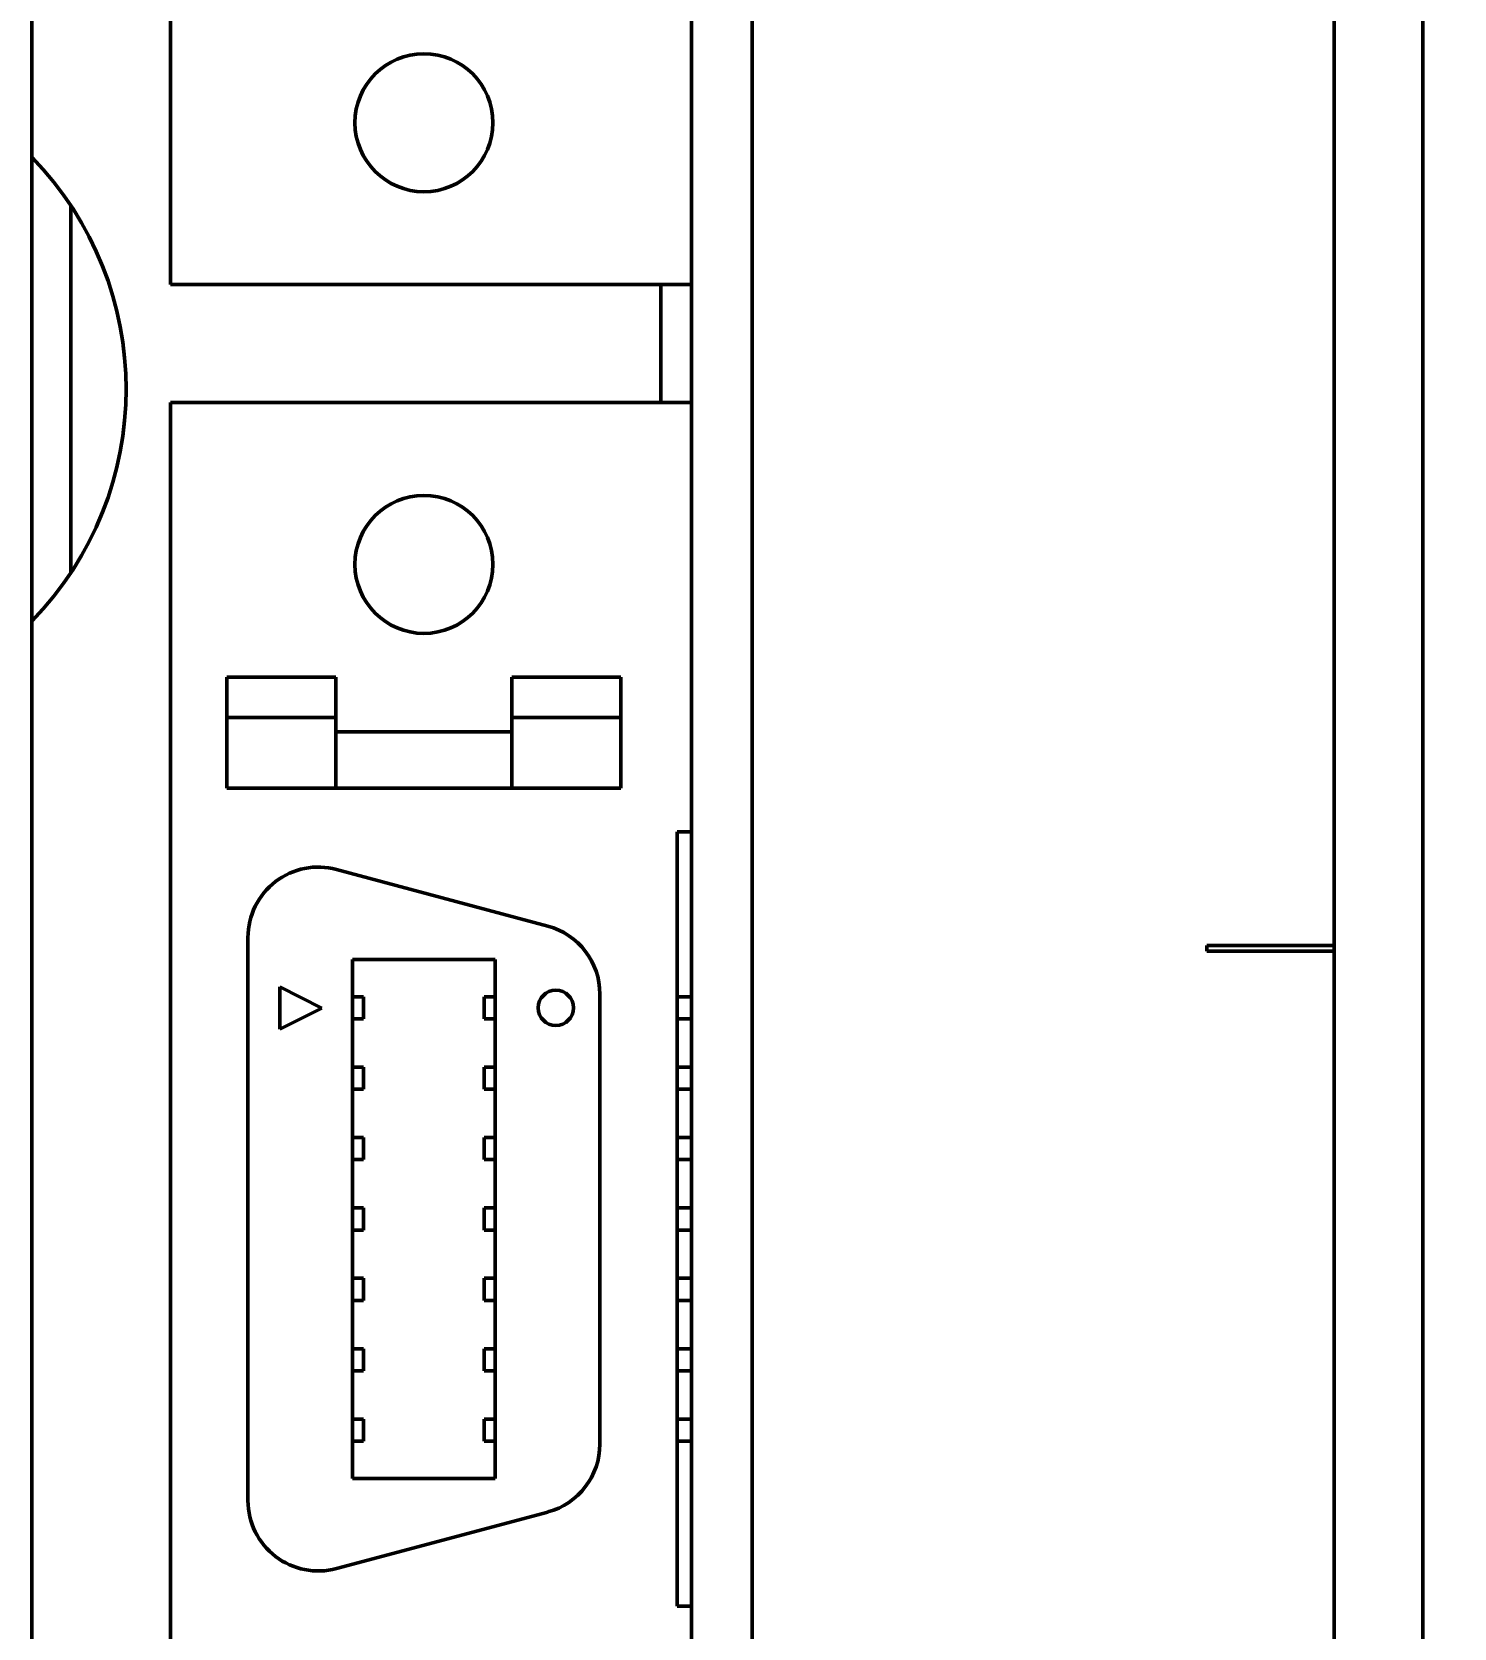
# Model space of a CAD drawing. Header units: millimetres. Extents: x 2121 to 4904, y 892 to 1933.
# Drawn here: x 2489.99 to 2515.65, y 1420.78 to 1449.58 of the extents above; entities that cross this region are included whole.
import ezdxf

# ---------------------------------------------------------------- set-up
doc = ezdxf.new("R2010")
doc.units = ezdxf.units.MM
doc.header["$LTSCALE"] = 1.8
doc.layers.add('외형선(ISO)', color=7, linetype='Continuous', lineweight=50)
doc.layers.add('치수(ISO)', color=7, linetype='Continuous', lineweight=25)
doc.styles.add('주 텍스트 (ISO)', font='')
doc.styles.get('주 텍스트 (ISO)').set_extended_font_data('Tahoma')
doc.dimstyles.new('기본값 (ISO)', dxfattribs={"dimscale": 1.8, "dimtxt": 3.5, "dimasz": 2.5, "dimexe": 3.175, "dimexo": 0, "dimgap": 0.762, "dimtad": 1, "dimrnd": 1e-08, "dimzin": 0, "dimtxsty": '주 텍스트 (ISO)', "dimcen": 0.09, "dimdle": 10, "dimclrd": 256, "dimclre": 256, "dimclrt": 256, "dimazin": 0, "dimtfac": 1.001486, "dimtmove": 0, "dimatfit": 3, "dimfxl": 1, "dimtolj": 1, "dimtzin": 0, "dimlwd": -1, "dimlwe": -1, "dimarcsym": 0})

# ---------------------------------------------------------------- blocks, each defined once
blk = doc.blocks.new('*D747')
at = {"layer": 'Defpoints', "color": 0}
for p in [(2503.341, 1621.494), (2503.941, 1286.494), (2536.504, 1286.494)]:
    blk.add_point(p, dxfattribs=at)
at = {"layer": '치수(ISO)', "color": 7}
for p, q in [((2503.341, 1621.494), (2542.219, 1621.494)), ((2536.504, 1616.994), (2536.504, 1290.994)), ((2503.941, 1286.494), (2542.219, 1286.494))]:
    blk.add_line(p, q, dxfattribs=at)
for points in [[(2537.254, 1616.994), (2535.754, 1616.994), (2536.504, 1621.494)], [(2535.754, 1290.994), (2537.254, 1290.994), (2536.504, 1286.494)]]:
    blk.add_solid(points, dxfattribs=at)
at = {"layer": '치수(ISO)', "color": 7, "insert": (2531.851, 1453.994), "char_height": 6.3, "attachment_point": 5, "rotation": 90, "style": '주 텍스트 (ISO)'}
blk.add_mtext('\\A1;335', dxfattribs=at)

msp = doc.modelspace()

# ---------------------------------------------------------------- linework, layer by layer
at = {"layer": '외형선(ISO)', "color": 7}
for p, q in [((2513.491, 1402.294), (2513.491, 1592.394)), ((2515.091, 1402.294), (2515.091, 1592.394)), ((2502.991, 1517.944), (2502.991, 1411.944)), ((2489.991, 1411.944), (2489.991, 1479.944)), ((2492.493, 1478.294), (2492.493, 1445.02)), ((2501.891, 1445.02), (2501.891, 1452.132)), ((2490.691, 1446.451), (2490.691, 1439.818)), ((2492.493, 1445.02), (2498.353, 1445.02)), ((2498.353, 1445.02), (2501.891, 1445.02)), ((2501.341, 1445.02), (2501.341, 1442.894)), ((2501.891, 1442.894), (2501.891, 1445.02)), ((2492.493, 1442.894), (2501.891, 1442.894)), ((2492.493, 1413.43), (2492.493, 1442.894)), ((2501.891, 1442.894), (2501.891, 1435.147)), ((2495.478, 1437.941), (2493.509, 1437.941)), ((2493.509, 1437.208), (2493.509, 1437.941)), ((2495.478, 1437.208), (2495.478, 1437.941)), ((2498.653, 1437.208), (2498.653, 1437.941)), ((2498.653, 1437.941), (2500.621, 1437.941)), ((2500.621, 1437.941), (2500.621, 1437.208)), ((2493.509, 1437.208), (2495.478, 1437.208)), ((2493.509, 1437.208), (2493.509, 1435.938)), ((2495.478, 1437.208), (2495.478, 1435.938)), ((2500.621, 1437.208), (2498.653, 1437.208)), ((2498.653, 1437.208), (2498.653, 1435.938)), ((2500.621, 1435.938), (2500.621, 1437.208)), ((2495.478, 1436.954), (2498.653, 1436.954)), ((2495.478, 1435.938), (2493.509, 1435.938)), ((2498.653, 1435.938), (2495.478, 1435.938)), ((2500.621, 1435.938), (2498.653, 1435.938)), ((2501.891, 1435.147), (2501.637, 1435.147)), ((2501.637, 1435.147), (2501.637, 1421.177)), ((2501.891, 1421.177), (2501.891, 1435.147)), ((2495.489, 1434.469), (2499.299, 1433.448)), ((2493.89, 1423.082), (2493.89, 1433.242)), ((2511.191, 1432.994), (2511.191, 1433.094)), ((2511.191, 1433.094), (2511.791, 1433.094)), ((2513.491, 1432.994), (2511.191, 1432.994)), ((2511.791, 1433.094), (2513.491, 1433.094)), ((2513.491, 1432.994), (2513.491, 1401.794)), ((2495.778, 1423.481), (2495.778, 1432.844)), ((2495.778, 1432.844), (2498.353, 1432.844)), ((2498.353, 1432.844), (2498.353, 1423.481)), ((2494.463, 1432.349), (2495.225, 1431.968)), ((2494.463, 1431.587), (2494.463, 1432.349)), ((2495.778, 1432.172), (2495.977, 1432.172)), ((2495.977, 1431.773), (2495.977, 1432.172)), ((2498.154, 1432.172), (2498.154, 1431.773)), ((2498.353, 1432.172), (2498.154, 1432.172)), ((2500.24, 1432.221), (2500.24, 1424.103)), ((2501.891, 1432.172), (2501.637, 1432.172)), ((2495.225, 1431.968), (2494.463, 1431.587)), ((2495.778, 1431.773), (2495.977, 1431.773)), ((2498.353, 1431.773), (2498.154, 1431.773)), ((2501.637, 1431.773), (2501.891, 1431.773)), ((2495.778, 1430.902), (2495.977, 1430.902)), ((2495.977, 1430.503), (2495.977, 1430.902)), ((2498.154, 1430.902), (2498.154, 1430.503)), ((2498.353, 1430.902), (2498.154, 1430.902)), ((2501.637, 1430.902), (2501.891, 1430.902)), ((2495.778, 1430.503), (2495.977, 1430.503)), ((2498.353, 1430.503), (2498.154, 1430.503)), ((2501.637, 1430.503), (2501.891, 1430.503)), ((2495.778, 1429.632), (2495.977, 1429.632)), ((2495.977, 1429.233), (2495.977, 1429.632)), ((2498.154, 1429.632), (2498.154, 1429.233)), ((2498.353, 1429.632), (2498.154, 1429.632)), ((2501.891, 1429.632), (2501.637, 1429.632)), ((2495.778, 1429.233), (2495.977, 1429.233)), ((2498.353, 1429.233), (2498.154, 1429.233)), ((2501.637, 1429.233), (2501.891, 1429.233)), ((2495.778, 1428.362), (2495.977, 1428.362)), ((2495.977, 1427.963), (2495.977, 1428.362)), ((2498.154, 1428.362), (2498.154, 1427.963)), ((2498.353, 1428.362), (2498.154, 1428.362)), ((2501.637, 1428.362), (2501.891, 1428.362)), ((2495.778, 1427.963), (2495.977, 1427.963)), ((2498.353, 1427.963), (2498.154, 1427.963)), ((2501.637, 1427.963), (2501.891, 1427.963)), ((2495.778, 1427.092), (2495.977, 1427.092)), ((2495.977, 1426.693), (2495.977, 1427.092)), ((2498.154, 1427.092), (2498.154, 1426.693)), ((2498.353, 1427.092), (2498.154, 1427.092)), ((2501.637, 1427.092), (2501.891, 1427.092)), ((2495.778, 1426.693), (2495.977, 1426.693)), ((2498.353, 1426.693), (2498.154, 1426.693)), ((2501.891, 1426.693), (2501.637, 1426.693)), ((2495.778, 1425.822), (2495.977, 1425.822)), ((2495.977, 1425.423), (2495.977, 1425.822)), ((2498.154, 1425.822), (2498.154, 1425.423)), ((2498.353, 1425.822), (2498.154, 1425.822)), ((2501.637, 1425.822), (2501.891, 1425.822)), ((2495.778, 1425.423), (2495.977, 1425.423)), ((2498.353, 1425.423), (2498.154, 1425.423)), ((2501.637, 1425.423), (2501.891, 1425.423)), ((2495.778, 1424.552), (2495.977, 1424.552)), ((2495.977, 1424.153), (2495.977, 1424.552)), ((2498.154, 1424.552), (2498.154, 1424.153)), ((2498.353, 1424.552), (2498.154, 1424.552)), ((2501.891, 1424.552), (2501.637, 1424.552)), ((2495.778, 1424.153), (2495.977, 1424.153)), ((2498.353, 1424.153), (2498.154, 1424.153)), ((2501.637, 1424.153), (2501.891, 1424.153)), ((2498.353, 1423.481), (2495.778, 1423.481)), ((2499.299, 1422.876), (2495.489, 1421.856)), ((2501.637, 1421.177), (2501.891, 1421.177)), ((2501.891, 1413.43), (2501.891, 1421.177))]:
    msp.add_line(p, q, dxfattribs=at)
for centre, radius in [((2497.065, 1439.973), 1.245), ((2499.445, 1431.972), 0.318)]:
    msp.add_circle(centre, radius, dxfattribs=at)
for centre, radius, start, end in [((2497.065, 1447.941), 1.245, 90, 270), ((2497.065, 1447.941), 1.245, 270, 90), ((2485.691, 1443.134), 6, 315.78, 44.22), ((2495.16, 1433.242), 1.27, 75, 180), ((2498.97, 1432.221), 1.27, 0, 75), ((2498.97, 1424.103), 1.27, 285, 0), ((2495.16, 1423.082), 1.27, 180, 285)]:
    msp.add_arc(centre, radius, start, end, dxfattribs=at)

# ---------------------------------------------------------------- dimensions: what is measured, and where the dimension line sits
at = {"layer": '치수(ISO)', "color": 7}
dim = msp.add_linear_dim(base=(2536.504, 1286.494), p1=(2503.341, 1621.494), p2=(2503.941, 1286.494), angle=90, dimstyle='기본값 (ISO)', override={"dimzin": 8, "dimdsep": 46, "dimclrd": 7, "dimclre": 7, "dimclrt": 7, "dimtofl": 0, "dimatfit": 1}, dxfattribs=at)
dim.commit()
dim.dimension.update_dxf_attribs({"geometry": '*D747', "text_midpoint": (2531.851, 1453.994)})

doc.saveas('drawing.dxf')
